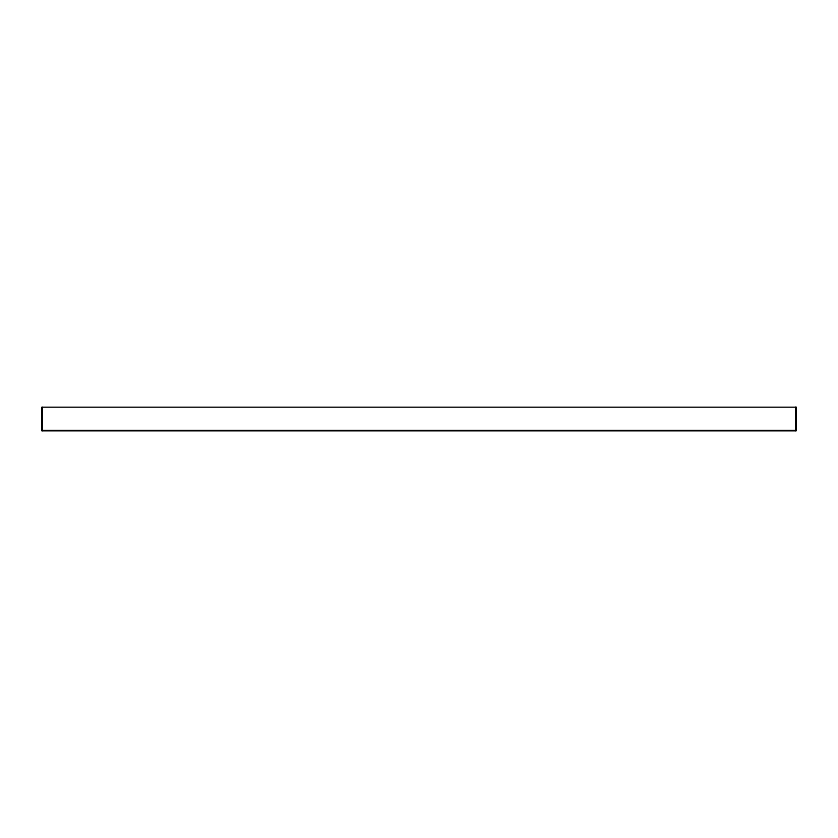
<?xml version="1.0" encoding="UTF-8"?>
<svg xmlns="http://www.w3.org/2000/svg" width="838" height="838" viewBox="0 0 838 838"><rect width="100%" height="100%" fill="white"/><g stroke="black" fill="none" stroke-linecap="round" stroke-linejoin="round"><path stroke-width="1.26" d="M42.13 430.502L795.87 430.502M795.87 407.258L795.87 430.742M42.13 407.258L42.13 430.742M796.1 407.258L41.9 407.258L41.9 430.742L796.1 430.742L796.1 407.258"/></g></svg>
